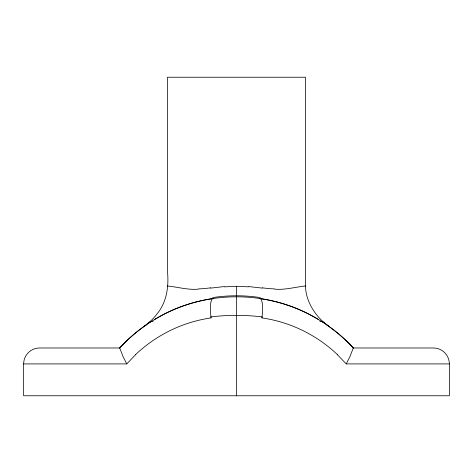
<?xml version="1.0" encoding="UTF-8"?>
<svg xmlns="http://www.w3.org/2000/svg" width="473" height="473" viewBox="0 0 473 473"><rect width="100%" height="100%" fill="white"/><g stroke="black" fill="none" stroke-linecap="round" stroke-linejoin="round"><path stroke-width="0.71" d="M144.632 326.027L151.395 320.345A59.728 59.728 0 0 0 157.367 313.498C166.827 301.804 168.926 286.242 167.483 271.668L167.483 77.235L305.517 77.235L305.517 285.988C305.582 295.986 309.744 305.564 315.633 313.498A59.728 59.728 0 0 0 321.605 320.345L328.368 326.027A158.916 158.916 0 0 1 347.986 342.487L353.296 347.986L433.422 347.986A15.928 15.928 0 0 1 449.35 363.914L449.35 395.765L23.65 395.765L23.65 363.914A15.928 15.928 0 0 1 39.578 347.986L119.704 347.986L125.014 342.487A158.916 158.916 0 0 1 144.632 326.027L146.937 324.425M353.296 347.986L349.925 356.636L346.242 363.914L337.302 354.584M23.65 363.914L126.758 363.914L135.698 354.584M167.489 285.982C177.464 286.975 187.834 290.079 198.187 289.18M154.671 319.452C203.727 289.269 269.273 289.269 318.329 319.452M210.574 288.122L224.362 286.555M346.242 363.914L449.35 363.914M274.813 289.18C285.166 290.079 295.536 286.975 305.511 285.982M248.638 286.555L262.426 288.122M326.063 324.425L328.363 326.021M126.758 363.914L123.075 356.636L119.704 347.986M236.5 286.118L236.5 395.765M260.316 297.6A89.338 50.002 0 0 0 236.5 295.773A89.338 50.002 0 0 0 212.684 297.6M259.872 298.587A163.977 159.915 90 0 1 353.372 347.915M259.884 298.469A19.523 4.836 -81.5 0 1 261.9 317.779M119.628 347.915A163.977 159.915 -90 0 1 213.128 298.587M211.1 317.779A19.523 4.836 81.5 0 1 213.116 298.469M210.745 287.797A60.03 24.714 -18.6 0 1 198.459 288.885M224.545 286.898A64.298 23.626 -0.1 0 1 248.473 286.869M153.211 321.084A60.479 4.6 -25.1 0 1 148.806 322.456M274.541 288.885A60.03 24.714 18.6 0 1 262.255 287.797M324.194 322.456A60.479 4.6 25.1 0 1 319.789 321.084M261.882 317.909A145.176 140.552 -90 0 1 337.35 354.525M262.45 316.969A92.607 39.951 0 0 0 236.506 315.355A92.607 39.951 0 0 0 210.55 316.969M135.65 354.525A145.176 140.552 90 0 1 211.118 317.909"/></g></svg>
